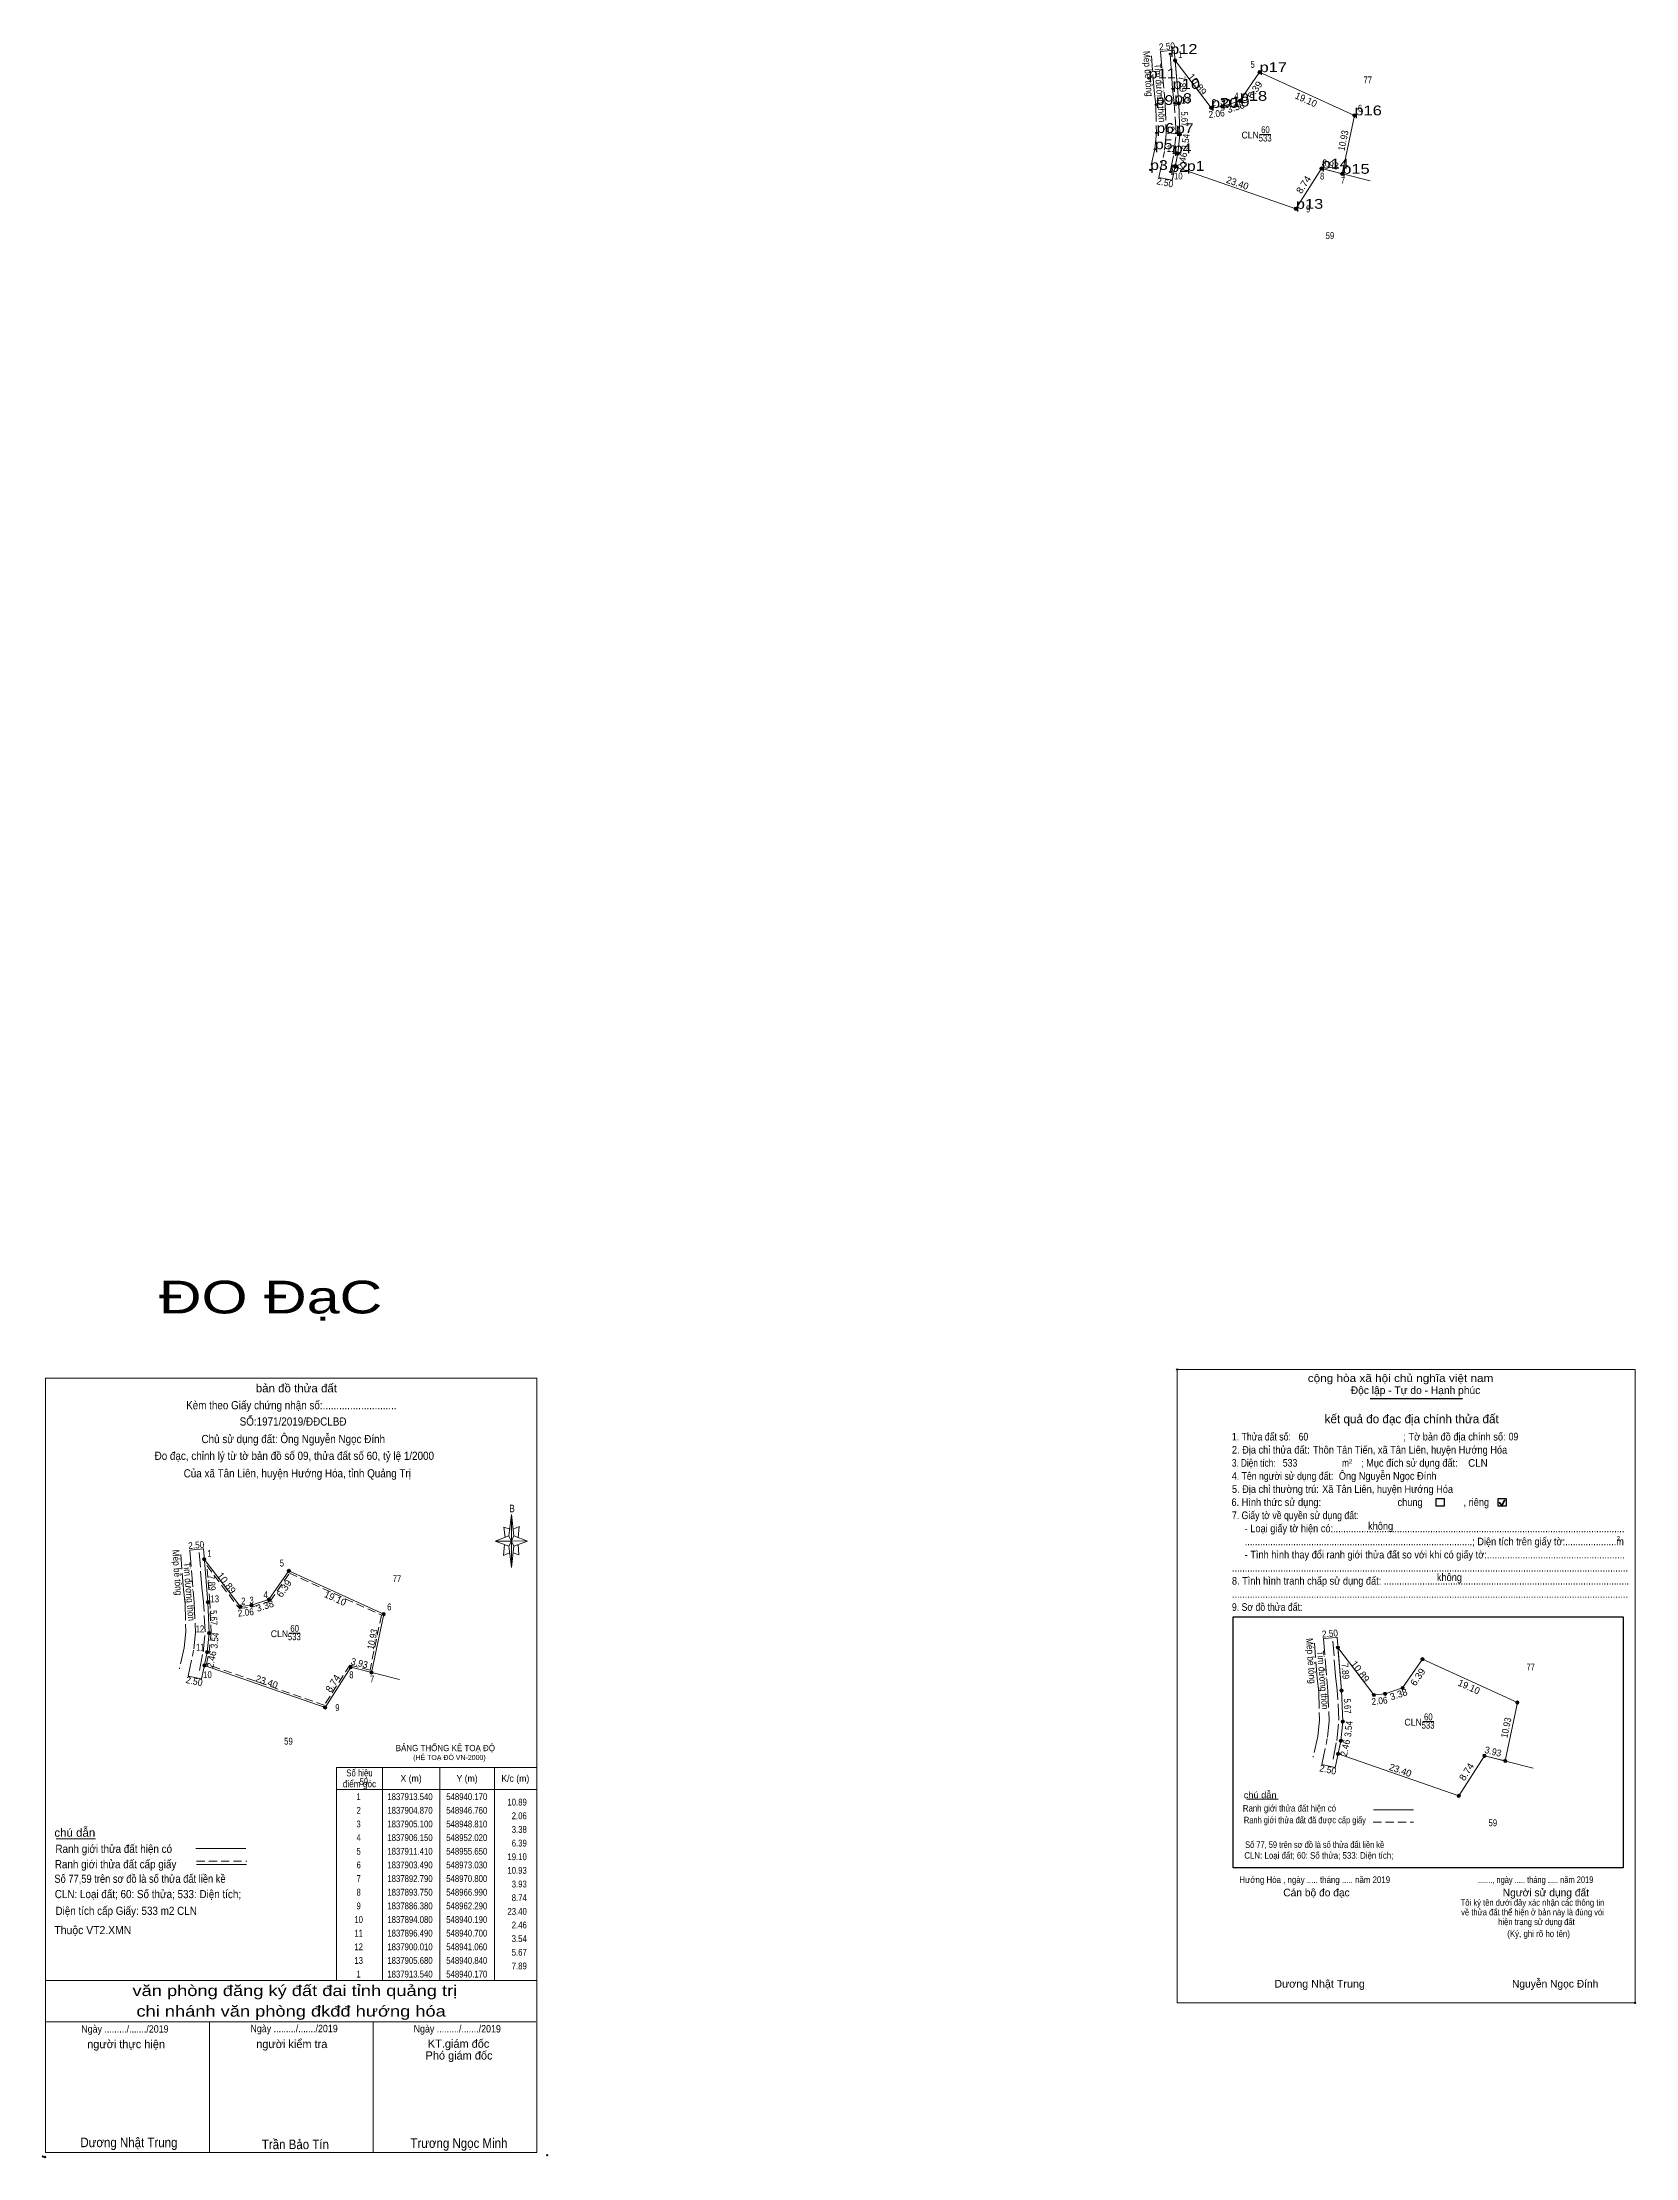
# Model space of a CAD drawing. Header units: metres. Extents: x 548733 to 549025, y 1837529 to 1837917.
import ezdxf
from ezdxf.enums import TextEntityAlignment as Align

# ---------------------------------------------------------------- set-up
doc = ezdxf.new("R2010")
doc.units = ezdxf.units.M
doc.header["$LTSCALE"] = 0.5
doc.header["$PDMODE"] = 32
doc.header["$PDSIZE"] = 0.25
doc.linetypes.add('LONG_DASHED', pattern=[7.5, 6, -1.5])
doc.linetypes.add('MEDIUM_DASHED', pattern=[4.5, 3, -1.5])
for name, color, linetype, lineweight in [('1', 7, 'Continuous', 13), ('17', 7, 'Continuous', 13), ('36', 7, 'Continuous', 13), ('44', 7, 'Continuous', 25), ('5', 7, 'Continuous', 13), ('6', 7, 'Continuous', 13), ('63', 7, 'Continuous', 13)]:
    doc.layers.add(name, color=color, linetype=linetype, lineweight=lineweight)
for name, color, linetype in [('12', 7, 'Continuous'), ('22', 7, 'Continuous'), ('7', 7, 'Continuous')]:
    doc.layers.add(name, color=color, linetype=linetype)

msp = doc.modelspace()

# ---------------------------------------------------------------- hatches: boundary and pattern name
at = {"layer": '63'}
for points in [[(548940.47, 1837913.54, 1), (548939.87, 1837913.54, 1)], [(548955.95, 1837911.41, 1), (548955.35, 1837911.41, 1)], [(548941.14, 1837905.68, 1), (548940.54, 1837905.68, 1)], [(548947.06, 1837904.87, 1), (548946.46, 1837904.87, 1)], [(548949.11, 1837905.1, 1), (548948.51, 1837905.1, 1)], [(548952.32, 1837906.15, 1), (548951.72, 1837906.15, 1)], [(548973.33, 1837903.49, 1), (548972.73, 1837903.49, 1)], [(548941.36, 1837900.01, 1), (548940.76, 1837900.01, 1)], [(548941, 1837896.49, 1), (548940.4, 1837896.49, 1)], [(548940.49, 1837894.08, 1), (548939.89, 1837894.08, 1)], [(548967.29, 1837893.75, 1), (548966.69, 1837893.75, 1)], [(548971.1, 1837892.79, 1), (548970.5, 1837892.79, 1)], [(548962.59, 1837886.38, 1), (548961.99, 1837886.38, 1)], [(548762.66, 1837639.05, 1), (548762.06, 1837639.05, 1)], [(548778.14, 1837636.92, 1), (548777.54, 1837636.92, 1)], [(548774.51, 1837631.66, 1), (548773.91, 1837631.66, 1)], [(548763.33, 1837631.19, 1), (548762.73, 1837631.19, 1)], [(548769.25, 1837630.38, 1), (548768.65, 1837630.38, 1)], [(548771.3, 1837630.61, 1), (548770.7, 1837630.61, 1)], [(548795.52, 1837629, 1), (548794.92, 1837629, 1)], [(548763.55, 1837625.52, 1), (548762.95, 1837625.52, 1)], [(548763.19, 1837622, 1), (548762.59, 1837622, 1)], [(548970.31, 1837622.85, 1), (548969.71, 1837622.85, 1)], [(548985.79, 1837620.72, 1), (548985.19, 1837620.72, 1)], [(548762.68, 1837619.59, 1), (548762.08, 1837619.59, 1)], [(548789.48, 1837619.26, 1), (548788.88, 1837619.26, 1)], [(548793.29, 1837618.3, 1), (548792.69, 1837618.3, 1)], [(548970.98, 1837614.99, 1), (548970.38, 1837614.99, 1)], [(548976.9, 1837614.18, 1), (548976.3, 1837614.18, 1)], [(548978.95, 1837614.41, 1), (548978.35, 1837614.41, 1)], [(548982.16, 1837615.46, 1), (548981.56, 1837615.46, 1)], [(549003.17, 1837612.8, 1), (549002.57, 1837612.8, 1)], [(548784.78, 1837611.89, 1), (548784.18, 1837611.89, 1)], [(548971.2, 1837609.32, 1), (548970.6, 1837609.32, 1)], [(548970.84, 1837605.8, 1), (548970.24, 1837605.8, 1)], [(548970.33, 1837603.39, 1), (548969.73, 1837603.39, 1)], [(548997.13, 1837603.06, 1), (548996.53, 1837603.06, 1)], [(549000.94, 1837602.1, 1), (549000.34, 1837602.1, 1)], [(548992.43, 1837595.69, 1), (548991.83, 1837595.69, 1)]]:
    msp.add_hatch(color=256, dxfattribs=at).paths.add_polyline_path(points)

# ---------------------------------------------------------------- linework, layer by layer
at = {"layer": '1'}
for points in [[(548940.17, 1837913.54), (548946.76, 1837904.87), (548948.81, 1837905.1), (548952.02, 1837906.15), (548955.65, 1837911.41), (548973.03, 1837903.49), (548970.8, 1837892.79), (548966.99, 1837893.75), (548962.29, 1837886.38), (548940.19, 1837894.08), (548940.7, 1837896.49), (548941.06, 1837900.01), (548940.84, 1837905.68)], [(548970.01, 1837622.85), (548976.6, 1837614.18), (548978.65, 1837614.41), (548981.86, 1837615.46), (548985.49, 1837620.72), (549002.87, 1837612.8), (549000.64, 1837602.1), (548996.83, 1837603.06), (548992.13, 1837595.69), (548970.03, 1837603.39), (548970.54, 1837605.8), (548970.9, 1837609.32), (548970.68, 1837614.99)]]:
    msp.add_lwpolyline(points, close=True, dxfattribs=at)
at = {"layer": '1', "linetype": 'MEDIUM_DASHED'}
msp.add_lwpolyline([(548762.81, 1837637.88), (548768.79, 1837630.01), (548771.07, 1837630.26), (548774.43, 1837631.37), (548777.96, 1837636.48), (548794.82, 1837628.8), (548792.72, 1837618.73), (548789.02, 1837619.66), (548784.34, 1837612.31), (548762.79, 1837619.82), (548763.24, 1837621.94), (548763.6, 1837625.51), (548763.38, 1837631.22)], close=True, dxfattribs=at)
at = {"layer": '17'}
for p, q in [((548953.29, 1837595.1), (548959.08, 1837595.1)), ((548735.21, 1837587.81), (548742.45, 1837587.81))]:
    msp.add_line(p, q, dxfattribs=at)
at = {"layer": '36'}
for p, q in [((548940.01, 1837915.48), (548940.84, 1837905.68)), ((548940.84, 1837905.68), (548941.06, 1837900.01)), ((548941.06, 1837900.01), (548940.7, 1837896.49)), ((548939.64, 1837891.54), (548940.7, 1837896.49)), ((548762.2, 1837640.99), (548763.03, 1837631.19)), ((548763.03, 1837631.19), (548763.25, 1837625.52)), ((548763.25, 1837625.52), (548762.89, 1837622)), ((548969.85, 1837624.79), (548970.68, 1837614.99)), ((548761.83, 1837617.05), (548762.89, 1837622)), ((548970.68, 1837614.99), (548970.9, 1837609.32)), ((548970.9, 1837609.32), (548970.54, 1837605.8)), ((548969.48, 1837600.85), (548970.54, 1837605.8))]:
    msp.add_line(p, q, dxfattribs=at)
at = {"layer": '36', "linetype": 'LONG_DASHED'}
for p, q in [((548937.21, 1837892.12), (548938.22, 1837896.89)), ((548759.4, 1837617.63), (548760.41, 1837622.4)), ((548967.05, 1837601.43), (548968.06, 1837606.2))]:
    msp.add_line(p, q, dxfattribs=at)
for points in [[(548937.52, 1837915.21), (548938.34, 1837905.59), (548938.55, 1837900.1), (548938.22, 1837896.89)], [(548939.3, 1837893.14), (548939.96, 1837896.56), (548940.36, 1837900.23), (548940.03, 1837905.75), (548939.72, 1837908.33), (548939.26, 1837914.74)], [(548936.65, 1837905.39), (548936.34, 1837907.97), (548935.88, 1837914.38)], [(548936.65, 1837905.39), (548936.77, 1837900.27), (548936.49, 1837897.29), (548935.62, 1837893.49)], [(548758.84, 1837630.9), (548758.53, 1837633.48), (548758.07, 1837639.89)], [(548759.71, 1837640.72), (548760.53, 1837631.1), (548760.74, 1837625.61), (548760.41, 1837622.4)], [(548761.49, 1837618.65), (548762.15, 1837622.07), (548762.55, 1837625.74), (548762.22, 1837631.26), (548761.91, 1837633.84), (548761.45, 1837640.25)], [(548758.84, 1837630.9), (548758.96, 1837625.78), (548758.68, 1837622.8), (548757.81, 1837619)], [(548967.36, 1837624.52), (548968.18, 1837614.9), (548968.39, 1837609.41), (548968.06, 1837606.2)], [(548966.49, 1837614.7), (548966.18, 1837617.28), (548965.72, 1837623.69)], [(548969.14, 1837602.45), (548969.8, 1837605.87), (548970.2, 1837609.54), (548969.87, 1837615.06), (548969.56, 1837617.64), (548969.1, 1837624.05)], [(548966.49, 1837614.7), (548966.61, 1837609.58), (548966.33, 1837606.6), (548965.46, 1837602.8)]]:
    msp.add_lwpolyline(points, dxfattribs=at)
at = {"layer": '36'}
for points in [[(548970.8, 1837892.79), (548973.03, 1837903.49), (548955.65, 1837911.41), (548952.02, 1837906.15), (548948.81, 1837905.1), (548946.76, 1837904.87), (548940.17, 1837913.54)], [(548940.19, 1837894.08), (548962.29, 1837886.38), (548966.99, 1837893.75), (548975.94, 1837891.49)], [(548792.99, 1837618.3), (548795.22, 1837629), (548777.84, 1837636.92), (548774.21, 1837631.66), (548771, 1837630.61), (548768.95, 1837630.38), (548762.36, 1837639.05)], [(549000.64, 1837602.1), (549002.87, 1837612.8), (548985.49, 1837620.72), (548981.86, 1837615.46), (548978.65, 1837614.41), (548976.6, 1837614.18), (548970.01, 1837622.85)], [(548762.38, 1837619.59), (548784.48, 1837611.89), (548789.18, 1837619.26), (548798.13, 1837617)], [(548970.03, 1837603.39), (548992.13, 1837595.69), (548996.83, 1837603.06), (549005.78, 1837600.8)]]:
    msp.add_lwpolyline(points, dxfattribs=at)
at = {"layer": '44'}
for p, q in [((548975.88, 1837668.48), (548992.84, 1837668.48)), ((548950.84, 1837628.48), (549022.24, 1837628.48)), ((549022.24, 1837628.48), (549022.24, 1837582.52))]:
    msp.add_line(p, q, dxfattribs=at)
at = {"layer": '44', "lineweight": 35}
for p, q in [((548999.54, 1837649.52), (549000.01, 1837648.9)), ((549000.01, 1837648.9), (549000.59, 1837649.94))]:
    msp.add_line(p, q, dxfattribs=at)
at = {"layer": '44', "lineweight": 13}
msp.add_lwpolyline([(548940.56, 1837673.8), (549024.43, 1837673.8), (549024.43, 1837557.8), (548940.56, 1837557.8)], close=True, dxfattribs=at)
at = {"layer": '44'}
for points in [[(548988.02, 1837650.14), (548989.46, 1837650.14), (548989.46, 1837648.79), (548988.02, 1837648.79)], [(548999.35, 1837650.14), (549000.79, 1837650.14), (549000.79, 1837648.79), (548999.35, 1837648.79)]]:
    msp.add_lwpolyline(points, close=True, dxfattribs=at)
msp.add_lwpolyline([(549022.24, 1837582.52), (548950.84, 1837582.52), (548950.84, 1837628.48)], dxfattribs=at)
for p in [(548940.56, 1837673.8), (549024.42, 1837557.8)]:
    msp.add_point(p, dxfattribs=at)
at = {"layer": '5'}
for p, q in [((548818.16, 1837643.34), (548818.66, 1837647.24)), ((548818.16, 1837641.44), (548815.66, 1837642.34)), ((548819.06, 1837641.44), (548818.66, 1837637.54)), ((548819.96, 1837639.84), (548818.96, 1837640.24)), ((548819.06, 1837643.34), (548821.56, 1837642.34)), ((548819.86, 1837641.74), (548819.96, 1837639.84)), ((548733.29, 1837561.9), (548823.29, 1837561.9)), ((548733.29, 1837554.3), (548823.09, 1837554.3)), ((548733.29, 1837554.3), (548823.09, 1837554.3)), ((548733.29, 1837554.3), (548823.09, 1837554.3)), ((548763.29, 1837530.4), (548763.29, 1837554.3)), ((548793.29, 1837530.4), (548793.29, 1837554.3))]:
    msp.add_line(p, q, dxfattribs=at)
for points in [[(548733.29, 1837672.2), (548823.29, 1837672.2), (548823.29, 1837530.4), (548733.29, 1837530.4)], [(548818.66, 1837647.24), (548819.06, 1837643.34), (548818.66, 1837642.34)], [(548818.66, 1837642.34), (548815.66, 1837642.34), (548818.16, 1837643.34), (548819.06, 1837641.44), (548821.56, 1837642.34), (548818.66, 1837642.44)], [(548818.66, 1837642.34), (548818.66, 1837637.54), (548818.16, 1837641.44)]]:
    msp.add_lwpolyline(points, close=True, dxfattribs=at)
for points in [[(548818.36, 1837644.54), (548817.26, 1837644.94), (548817.46, 1837643.04)], [(548818.96, 1837644.54), (548820.06, 1837645.04), (548819.86, 1837643.04)], [(548818.66, 1837642.34), (548818.16, 1837643.34), (548815.66, 1837642.34)], [(548817.36, 1837641.74), (548817.16, 1837639.74), (548818.26, 1837640.24)], [(548818.66, 1837642.34), (548819.06, 1837641.44), (548821.56, 1837642.34)], [(548823.29, 1837530.4), (548733.29, 1837530.4), (548733.29, 1837554.3)]]:
    msp.add_lwpolyline(points, dxfattribs=at)
for p in [(548732.82, 1837529.63), (548733.22, 1837529.56)]:
    msp.add_point(p, dxfattribs=at)
at = {"layer": '6'}
for p, q in [((548976.5, 1837593.13), (548983.82, 1837593.13)), ((548760.81, 1837586.07), (548769.95, 1837586.07)), ((548760.95, 1837583.14), (548770.09, 1837583.14))]:
    msp.add_line(p, q, dxfattribs=at)
at = {"layer": '6', "linetype": 'MEDIUM_DASHED'}
for p, q in [((548976.49, 1837590.89), (548983.85, 1837590.89)), ((548760.95, 1837583.76), (548770.15, 1837583.76))]:
    msp.add_line(p, q, dxfattribs=at)
at = {"layer": '6'}
msp.add_point((548825.19, 1837529.9), dxfattribs=at)
at = {"layer": '63'}
for p, q in [((548940.01, 1837915.42), (548937.52, 1837915.21)), ((548955.72, 1837900), (548957.73, 1837900)), ((548939.66, 1837891.6), (548937.21, 1837892.12)), ((548762.2, 1837640.93), (548759.71, 1837640.72)), ((548777.91, 1837625.51), (548779.92, 1837625.51)), ((548969.85, 1837624.73), (548967.36, 1837624.52)), ((548761.85, 1837617.11), (548759.4, 1837617.63)), ((548985.56, 1837609.31), (548987.57, 1837609.31)), ((548794.99, 1837600.9), (548794.99, 1837561.9)), ((548805.49, 1837600.9), (548805.49, 1837561.9)), ((548815.49, 1837600.9), (548815.49, 1837561.9)), ((548969.5, 1837600.91), (548967.05, 1837601.43)), ((548786.59, 1837596.9), (548823.29, 1837596.9))]:
    msp.add_line(p, q, dxfattribs=at)
msp.add_lwpolyline([(548786.59, 1837600.9), (548823.29, 1837600.9), (548823.29, 1837561.9), (548786.59, 1837561.9)], close=True, dxfattribs=at)
for centre in [(548940.17, 1837913.54), (548955.65, 1837911.41), (548940.84, 1837905.68), (548946.76, 1837904.87), (548948.81, 1837905.1), (548952.02, 1837906.15), (548973.03, 1837903.49), (548941.06, 1837900.01), (548940.7, 1837896.49), (548940.19, 1837894.08), (548966.99, 1837893.75), (548970.8, 1837892.79), (548962.29, 1837886.38), (548762.36, 1837639.05), (548777.84, 1837636.92), (548774.21, 1837631.66), (548763.03, 1837631.19), (548768.95, 1837630.38), (548771, 1837630.61), (548795.22, 1837629), (548763.25, 1837625.52), (548762.89, 1837622), (548970.01, 1837622.85), (548985.49, 1837620.72), (548762.38, 1837619.59), (548789.18, 1837619.26), (548792.99, 1837618.3), (548970.68, 1837614.99), (548976.6, 1837614.18), (548978.65, 1837614.41), (548981.86, 1837615.46), (549002.87, 1837612.8), (548784.48, 1837611.89), (548970.9, 1837609.32), (548970.54, 1837605.8), (548970.03, 1837603.39), (548996.83, 1837603.06), (549000.64, 1837602.1), (548992.13, 1837595.69)]:
    msp.add_circle(centre, 0.3, dxfattribs=at)
at = {"layer": '7'}
for p in [(548939.26, 1837914.74), (548955.65, 1837911.41), (548935.31, 1837910.25), (548939.72, 1837908.33), (548936.65, 1837905.39), (548940.03, 1837905.75), (548946.76, 1837904.87), (548948.81, 1837905.1), (548952.02, 1837906.15), (548973.03, 1837903.49), (548936.77, 1837900.27), (548940.36, 1837900.23), (548936.49, 1837897.29), (548939.96, 1837896.56), (548935.62, 1837893.49), (548939.3, 1837893.14), (548942.34, 1837893.33), (548966.99, 1837893.75), (548970.8, 1837892.79), (548962.29, 1837886.38)]:
    msp.add_point(p, dxfattribs=at)

# ---------------------------------------------------------------- texts
at = {"layer": '1'}
for s, width, p in [('77', 0.8, (548975.47, 1837909.36)), ('CLN', 0.95, (548953.935, 1837899.26)), ('533', 0.85, (548956.675, 1837898.71)), ('60', 0.85, (548956.725, 1837900.24)), ('59', 0.85, (548968.535, 1837880.84)), ('77', 0.8, (548797.66, 1837634.87)), ('CLN', 0.95, (548776.125, 1837624.77)), ('533', 0.85, (548778.865, 1837624.22)), ('60', 0.85, (548778.915, 1837625.75)), ('77', 0.8, (549005.31, 1837618.67)), ('CLN', 0.95, (548983.775, 1837608.57)), ('533', 0.85, (548986.515, 1837608.02)), ('60', 0.85, (548986.565, 1837609.55)), ('59', 0.85, (548791.585, 1837597.69)), ('59', 0.85, (548998.375, 1837590.15))]:
    msp.add_text(s, height=1.25, dxfattribs=dict(at, width=width)).set_placement(p, align=Align.CENTER)
for s, height, width, p in [('BẢNG THỐNG KÊ TOẠ ĐỘ ', 1.15, 0.95, (548797.43, 1837603.89)), ('(HỆ TOẠ ĐỘ VN-2000)', 0.93, 0.9, (548800.63, 1837602.27))]:
    msp.add_text(s, height=height, dxfattribs=dict(at, width=width)).set_placement(p)
at = {"layer": '12'}
for s, width, p in [('p12', 1.25, (548939.26, 1837914.74)), ('p11', 1.25, (548935.31, 1837910.25)), ('p17', 1.25, (548955.65, 1837911.41)), ('p9', 1.2, (548936.65, 1837905.39)), ('p10', 1.25, (548939.72, 1837908.33)), ('p8', 1.2, (548940.03, 1837905.75)), ('p19', 1.25, (548948.81, 1837905.1)), ('p18', 1.25, (548952.02, 1837906.15)), ('p20', 1.25, (548946.76, 1837904.87)), ('p16', 1.25, (548973.03, 1837903.49)), ('p6', 1.2, (548936.77, 1837900.27)), ('p7', 1.2, (548940.36, 1837900.23)), ('p3', 1.2, (548935.62, 1837893.49)), ('p5', 1.2, (548936.49, 1837897.29)), ('p4', 1.2, (548939.96, 1837896.56)), ('p14', 1.25, (548966.99, 1837893.75)), ('p2', 1.2, (548939.3, 1837893.14)), ('p1', 1.2, (548942.34, 1837893.33)), ('p15', 1.25, (548970.8, 1837892.79)), ('p13', 1.25, (548962.29, 1837886.38))]:
    msp.add_text(s, height=1.8, dxfattribs=dict(at, width=width)).set_placement(p)
at = {"layer": '22', "width": 0.85}
msp.add_text('59', height=1.25, dxfattribs=at).set_placement((548777.775, 1837605.09), align=Align.CENTER)
at = {"layer": '44'}
for s, height, width, p in [('cộng hòa xã hội chủ nghĩa việt nam', 1.4, 1.15, (548964.48, 1837671.51)), ('2. Địa chỉ thửa đất:', 1.4, 0.9, (548950.59, 1837658.39)), ('1. Thửa đất số:', 1.4, 0.85, (548950.59, 1837660.79)), ('60', 1.4, 0.85, (548962.8, 1837660.79)), ('Thôn Tân Tiến, xã Tân Liên, huyện Hướng Hóa', 1.4, 0.9, (548965.43, 1837658.39)), ('; Tờ bản đồ địa chính số:', 1.4, 0.9, (548982, 1837660.79)), ('09', 1.4, 0.85, (549001.27, 1837660.81)), ('4. Tên người sử dụng đất:', 1.4, 0.85, (548950.59, 1837653.59)), ('3. Diện tích:', 1.4, 0.8, (548950.59, 1837655.99)), ('533', 1.4, 0.85, (548959.91, 1837656)), ('Ông Nguyễn Ngọc Đính', 1.4, 0.9, (548970.17, 1837653.6)), ('m', 1.4, 0.8, (548970.77, 1837655.99)), ('2', 0.7999, 0.8, (548972.03, 1837656.55)), ('; Mục đích sử dụng đất:', 1.4, 0.9, (548974.24, 1837655.99)), ('CLN', 1.4, 0.95, (548993.87, 1837655.98)), ('5. Địa chỉ thường trú:', 1.4, 0.9, (548950.59, 1837651.19)), ('Xã Tân Liên, huyện Hướng Hóa', 1.4, 0.9, (548967.12, 1837651.19)), ('6. Hình thức sử dụng:', 1.4, 0.9, (548950.51, 1837648.79)), ('7. Giấy tờ về quyền sử dụng đất:', 1.4, 0.85, (548950.59, 1837646.39)), ('chung                , riêng', 1.4, 0.9, (548980.93, 1837648.79)), ('     - Loại giấy tờ hiện có:..................................................................................................................', 1.4, 0.9, (548950.59, 1837643.99)), ('không', 1.4, 0.9, (548975.53, 1837644.43)), ('     - Tình hình thay đổi ranh giới thửa đất so với khi có giấy tờ:......................................................', 1.4, 0.9, (548950.59, 1837639.19)), ('     .........................................................................................; Diện tích trên giấy tờ:....................m', 1.4, 0.9, (548950.59, 1837641.59)), ('2', 0.7999, 0.8, (549021.07, 1837642.47)), ('8. Tình hình tranh chấp sử dụng đất: ................................................................................................', 1.4, 0.9, (548950.59, 1837634.39)), ('...........................................................................................................................................................', 1.4, 0.9, (548950.59, 1837636.79)), ('không', 1.4, 0.9, (548988.13, 1837635.05)), ('...........................................................................................................................................................', 1.4, 0.9, (548950.59, 1837631.99)), ('9. Sơ đồ thửa đất:', 1.4, 0.85, (548950.59, 1837629.59)), ('Hướng Hóa , ngày ..... tháng ..... năm 2019', 1.2, 0.9, (548951.96, 1837579.75)), ('......., ngày ..... tháng ..... năm 2019', 1.2, 0.85, (548995.63, 1837579.75)), ('(Ký, ghi rõ họ tên)', 1.2, 0.9, (549001.02, 1837569.87)), ('Dương Nhật Trung', 1.4, 1.05, (548958.35, 1837560.59))]:
    msp.add_text(s, height=height, dxfattribs=dict(at, width=width)).set_placement(p)
for s, p in [('Độc lập - Tự do - Hạnh phúc', (548972.35, 1837669.3)), ('Cán bộ đo đạc', (548959.99, 1837577.3)), ('Người sử dụng đất', (549000.19, 1837577.3)), ('Nguyễn Ngọc Đính', (549001.89, 1837560.59))]:
    msp.add_text(s, height=1.4, dxfattribs=at).set_placement(p)
for s, height, p in [('kết quả đo đạc địa chính thửa đất', 1.6, (548983.515, 1837663.95)), ('.', 0.4001, (549024.4237, 1837557.59))]:
    msp.add_text(s, height=height, dxfattribs=at).set_placement(p, align=Align.CENTER)
at = {"layer": '44', "width": 0.9}
for s, p in [('Tôi ký tên dưới đây xác nhận các thông tin', (549005.64, 1837575.59)), ('về thửa đất thể hiện ở bản này là đúng vói', (549005.65, 1837573.82)), ('hiện trạng sử dụng đất', (549006.365, 1837572.05))]:
    msp.add_text(s, height=1.157, dxfattribs=at).set_placement(p, align=Align.CENTER)
at = {"layer": '5'}
for s, height, width, p in [('ĐO ĐạC', 6, 1.35, (548774.505, 1837684.06)), ('bản đồ thửa đất', 1.5, 1.05, (548779.23, 1837669.62)), ('Kèm theo Giấy chứng nhận số:...........................', 1.5, 0.9, (548778.31, 1837666.51)), ('SỐ:1971/2019/ĐĐCLBĐ', 1.5, 0.9, (548778.63, 1837663.52)), ('Chủ sử dụng đất: Ông Nguyễn Ngọc Đính', 1.5, 0.9, (548778.665, 1837660.31)), ('Đo đạc, chỉnh lý từ tờ bản đồ số 09, thửa đất số 60, tỷ lệ 1/2000 ', 1.5, 0.9, (548779.105, 1837657.24)), ('Của xã Tân Liên, huyện Hướng Hóa, tỉnh Quảng Trị', 1.5, 0.9, (548779.4, 1837654.03)), ('B', 1.378, 0.8, (548818.74, 1837647.64)), ('văn phòng đăng ký đất đai tỉnh quảng trị', 2, 1.25, (548778.955, 1837559.04)), ('chi nhánh văn phòng đkđđ hướng hóa', 2, 1.25, (548778.265, 1837555.28)), ('Ngày ........./......./2019', 1.35, 0.9, (548747.825, 1837552.34)), ('Ngày ........./......./2019', 1.35, 0.9, (548778.815, 1837552.42)), ('Ngày ........./......./2019', 1.35, 0.9, (548808.695, 1837552.37)), ('Dương Nhật Trung', 1.75, 0.9, (548748.56, 1837531.36)), ('Trần Bảo Tín', 1.75, 0.9, (548779.05, 1837531)), ('Trương Ngọc Minh', 1.75, 0.9, (548809.005, 1837531.23))]:
    msp.add_text(s, height=height, dxfattribs=dict(at, width=width)).set_placement(p, align=Align.CENTER)
for s, p in [('người thực hiện', (548748.04, 1837549.49)), ('người kiểm tra', (548778.395, 1837549.51)), ('KT.giám đốc', (548808.945, 1837549.57)), ('Phó giám đốc', (548809.02, 1837547.41))]:
    msp.add_text(s, height=1.5, dxfattribs=at).set_placement(p, align=Align.CENTER)
at = {"layer": '6'}
for s, height, width, p in [('Ranh giới thửa đất hiện có ', 1.2, 0.9, (548952.58, 1837592.84)), ('chú dẫn', 1.2, 1.05, (548952.76, 1837595.27)), ('chú dẫn', 1.5, 1.05, (548734.9, 1837588.22)), ('Ranh giới thửa đất đã được cấp giấy', 1.2, 0.85, (548952.78, 1837590.68)), ('Ranh giới thửa đất hiện có ', 1.5, 0.9, (548735.1, 1837585.26)), ('CLN: Loại đất; 60: Số thửa; 533: Diện tích;', 1.2, 0.9, (548952.86, 1837584.2)), ('Số 77, 59 trên sơ đồ là số thửa đất liền kề', 1.2, 0.85, (548953.01, 1837586.17)), ('Ranh giới thửa đất cấp giấy', 1.5, 0.9, (548734.99, 1837582.44)), ('Số 77,59 trên sơ đồ là số thửa đất liền kề', 1.5, 0.85, (548734.91, 1837579.78)), ('CLN: Loại đất; 60: Số thửa; 533: Diện tích;', 1.5, 0.9, (548734.98, 1837576.97)), ('Diện tích cấp Giấy: 533 m2 CLN', 1.5, 0.9, (548735.11, 1837573.91)), ('Thuộc VT2.XMN', 1.5, 0.95, (548734.91, 1837570.38))]:
    msp.add_text(s, height=height, dxfattribs=dict(at, width=width)).set_placement(p)
at = {"layer": '63'}
for s, rotation, width, p in [('Mép bê tông', 274.105, 0.9, (548934.6264, 1837911.0697)), ('2.50', 4.821, 0.9, (548938.7525, 1837915.5025)), ('Tim đường thôn', 274.875, 0.9, (548936.7901, 1837907.5531)), ('10.89', 307.238, 1.05, (548943.7571, 1837908.8182)), ('7.89', 274.872, 0.9, (548940.9129, 1837909.1781)), ('6.39', 55.39, 1.05, (548955.3086, 1837907.805)), ('5.67', 272.222, 0.85, (548941.2945, 1837902.8142)), ('2.06', 6.402, 0.9, (548947.8503, 1837903.1738)), ('3.54', 84.161, 0.9, (548942.7195, 1837898.5914)), ('10.93', 78.227, 0.9, (548971.5792, 1837898.7475)), ('2.46', 78.051, 0.95, (548942.1065, 1837895.0656)), ('3.93', 345.858, 0.95, (548968.4323, 1837893.9065)), ('2.50', 348.017, 0.95, (548938.2102, 1837890.5816)), ('8.74', 57.474, 1.05, (548964.2387, 1837890.4589)), ('Mép bê tông', 274.105, 0.9, (548756.8164, 1837636.5797)), ('2.50', 4.821, 0.9, (548760.9425, 1837641.0125)), ('Tim đường thôn', 274.875, 0.9, (548758.9801, 1837633.0631)), ('7.89', 274.872, 0.9, (548763.1029, 1837634.6881)), ('10.89', 307.238, 1.05, (548765.9509, 1837634.3232)), ('6.39', 55.39, 1.05, (548777.4986, 1837633.315)), ('5.67', 272.222, 0.85, (548763.4845, 1837628.3242)), ('2.06', 6.402, 0.9, (548770.0403, 1837628.6838)), ('3.54', 84.161, 0.9, (548764.9095, 1837624.1014)), ('10.93', 78.227, 0.9, (548793.7692, 1837624.2575)), ('Mép bê tông', 274.105, 0.9, (548964.4664, 1837620.3797)), ('2.50', 4.821, 0.9, (548968.5925, 1837624.8125)), ('2.46', 78.051, 0.95, (548764.2965, 1837620.5756)), ('3.93', 345.858, 0.95, (548790.6223, 1837619.4165)), ('Tim đường thôn', 274.875, 0.9, (548966.6301, 1837616.8631)), ('10.89', 307.238, 1.05, (548973.6009, 1837618.1232)), ('2.50', 348.017, 0.95, (548760.4002, 1837616.0916)), ('8.74', 57.474, 1.05, (548786.4287, 1837615.9689)), ('7.89', 274.872, 0.9, (548970.7529, 1837618.4881)), ('6.39', 55.39, 1.05, (548985.1486, 1837617.115)), ('5.67', 272.222, 0.85, (548971.1345, 1837612.1242)), ('2.06', 6.402, 0.9, (548977.6903, 1837612.4838)), ('3.54', 84.161, 0.9, (548972.5595, 1837607.9014)), ('10.93', 78.227, 0.9, (549001.4192, 1837608.0575)), ('2.46', 78.051, 0.95, (548971.9465, 1837604.3756)), ('3.93', 345.858, 0.95, (548998.2723, 1837603.2165)), ('2.50', 348.017, 0.95, (548968.0502, 1837599.8916)), ('8.74', 57.474, 1.05, (548994.0787, 1837599.7689))]:
    msp.add_text(s, height=1.25, rotation=rotation, dxfattribs=dict(at, width=width)).set_placement(p, align=Align.CENTER)
for s, width, p in [(' 1', 0.75, (548941.5, 1837913.98)), (' 5', 0.8, (548954.77, 1837912.2)), (' 4', 0.85, (548951.81, 1837906.42)), (' 13', 0.85, (548942.88, 1837905.65)), (' 2', 0.85, (548947.71, 1837905.24)), (' 3', 0.8, (548949.22, 1837905.4)), (' 6', 0.85, (548974.46, 1837904.18)), (' 12', 0.85, (548940.17, 1837900.15)), (' 11', 0.8, (548940.19, 1837896.8)), (' 10', 0.85, (548941.55, 1837891.76)), (' 8', 0.8, (548967.5, 1837891.74)), (' 7', 0.8, (548971.31, 1837890.98)), (' 9', 0.85, (548964.95, 1837885.73)), (' 1', 0.75, (548763.69, 1837639.49)), (' 5', 0.8, (548776.96, 1837637.71)), (' 13', 0.85, (548765.07, 1837631.16)), (' 2', 0.85, (548769.9, 1837630.75)), (' 3', 0.8, (548771.41, 1837630.91)), (' 4', 0.85, (548774, 1837631.93)), (' 6', 0.85, (548796.65, 1837629.69)), (' 12', 0.85, (548762.36, 1837625.66)), (' 11', 0.8, (548762.38, 1837622.31)), (' 10', 0.85, (548763.74, 1837617.27)), (' 8', 0.8, (548789.69, 1837617.25)), (' 7', 0.8, (548793.5, 1837616.49)), (' 9', 0.85, (548787.14, 1837611.24)), ('10.89', 0.85, (548821.44, 1837593.93)), ('3.38', 0.85, (548821.44, 1837588.93)), ('2.06', 0.85, (548821.44, 1837591.43)), ('6.39', 0.85, (548821.44, 1837586.43)), ('19.10', 0.85, (548821.44, 1837583.93)), ('10.93', 0.85, (548821.44, 1837581.43)), ('3.93', 0.85, (548821.44, 1837578.93)), ('8.74', 0.85, (548821.44, 1837576.43)), ('23.40', 0.85, (548821.44, 1837573.93)), ('3.54', 0.85, (548821.44, 1837568.93)), ('2.46', 0.85, (548821.44, 1837571.43)), ('5.67', 0.85, (548821.44, 1837566.43)), ('7.89', 0.85, (548821.44, 1837563.93))]:
    msp.add_text(s, height=1.25, dxfattribs=dict(at, width=width)).set_placement(p, align=Align.RIGHT)
for s, rotation, p in [('19.10', 335.501, (548963.9108, 1837905.7992)), ('3.38', 18.113, (548951.4757, 1837904.3925)), ('23.40', 340.791, (548951.3994, 1837890.5013)), ('19.10', 335.501, (548786.1008, 1837631.3092)), ('3.38', 18.113, (548773.6657, 1837629.9025)), ('23.40', 340.791, (548773.5894, 1837616.0112)), ('19.10', 335.501, (548993.7508, 1837615.1092)), ('3.38', 18.113, (548981.3157, 1837613.7025)), ('23.40', 340.791, (548981.2394, 1837599.8113))]:
    msp.add_text(s, height=1.25, rotation=rotation, dxfattribs=at).set_placement(p, align=Align.CENTER)
for s, width, p in [('điểm góc', 0.9, (548790.79, 1837597.28)), ('Số hiệu', 0.85, (548790.79, 1837599.28)), ('X (m)', 0.95, (548800.24, 1837598.28)), ('Y (m)', 0.95, (548810.495, 1837598.28)), ('K/c (m)', 0.95, (548819.335, 1837598.28)), (' 2', 0.85, (548790.445, 1837592.43)), (' 1', 0.75, (548790.44, 1837594.93)), ('1837913.540', 0.85, (548800.04, 1837594.93)), ('1837904.870', 0.85, (548800.04, 1837592.43)), ('548940.170', 0.85, (548810.44, 1837594.93)), ('548946.760', 0.85, (548810.44, 1837592.43)), (' 3', 0.8, (548790.435, 1837589.93)), ('1837905.100', 0.85, (548800.04, 1837589.93)), ('548948.810', 0.85, (548810.44, 1837589.93)), (' 4', 0.85, (548790.44, 1837587.43)), (' 5', 0.8, (548790.445, 1837584.93)), ('1837906.150', 0.85, (548800.04, 1837587.43)), ('1837911.410', 0.85, (548800.04, 1837584.93)), ('548952.020', 0.85, (548810.44, 1837587.43)), ('548955.650', 0.85, (548810.44, 1837584.93)), (' 6', 0.85, (548790.445, 1837582.43)), ('1837903.490', 0.85, (548800.04, 1837582.43)), ('548973.030', 0.85, (548810.44, 1837582.43)), (' 8', 0.8, (548790.445, 1837577.43)), (' 7', 0.8, (548790.445, 1837579.93)), ('1837892.790', 0.85, (548800.04, 1837579.93)), ('1837893.750', 0.85, (548800.04, 1837577.43)), ('548970.800', 0.85, (548810.44, 1837579.93)), ('548966.990', 0.85, (548810.44, 1837577.43)), (' 9', 0.85, (548790.44, 1837574.93)), ('1837886.380', 0.85, (548800.04, 1837574.93)), ('548962.290', 0.85, (548810.44, 1837574.93)), (' 10', 0.85, (548790.44, 1837572.43)), (' 11', 0.8, (548790.44, 1837569.93)), ('1837894.080', 0.85, (548800.04, 1837572.43)), ('1837896.490', 0.85, (548800.04, 1837569.93)), ('548940.190', 0.85, (548810.44, 1837572.43)), ('548940.700', 0.85, (548810.44, 1837569.93)), (' 12', 0.85, (548790.435, 1837567.43)), (' 13', 0.85, (548790.445, 1837564.93)), ('1837900.010', 0.85, (548800.04, 1837567.43)), ('1837905.680', 0.85, (548800.04, 1837564.93)), ('548941.060', 0.85, (548810.44, 1837567.43)), ('548940.840', 0.85, (548810.44, 1837564.93)), (' 1', 0.75, (548790.44, 1837562.43)), ('1837913.540', 0.85, (548800.04, 1837562.43)), ('548940.170', 0.85, (548810.44, 1837562.43))]:
    msp.add_text(s, height=1.25, dxfattribs=dict(at, width=width)).set_placement(p, align=Align.CENTER)

doc.saveas('drawing.dxf')
